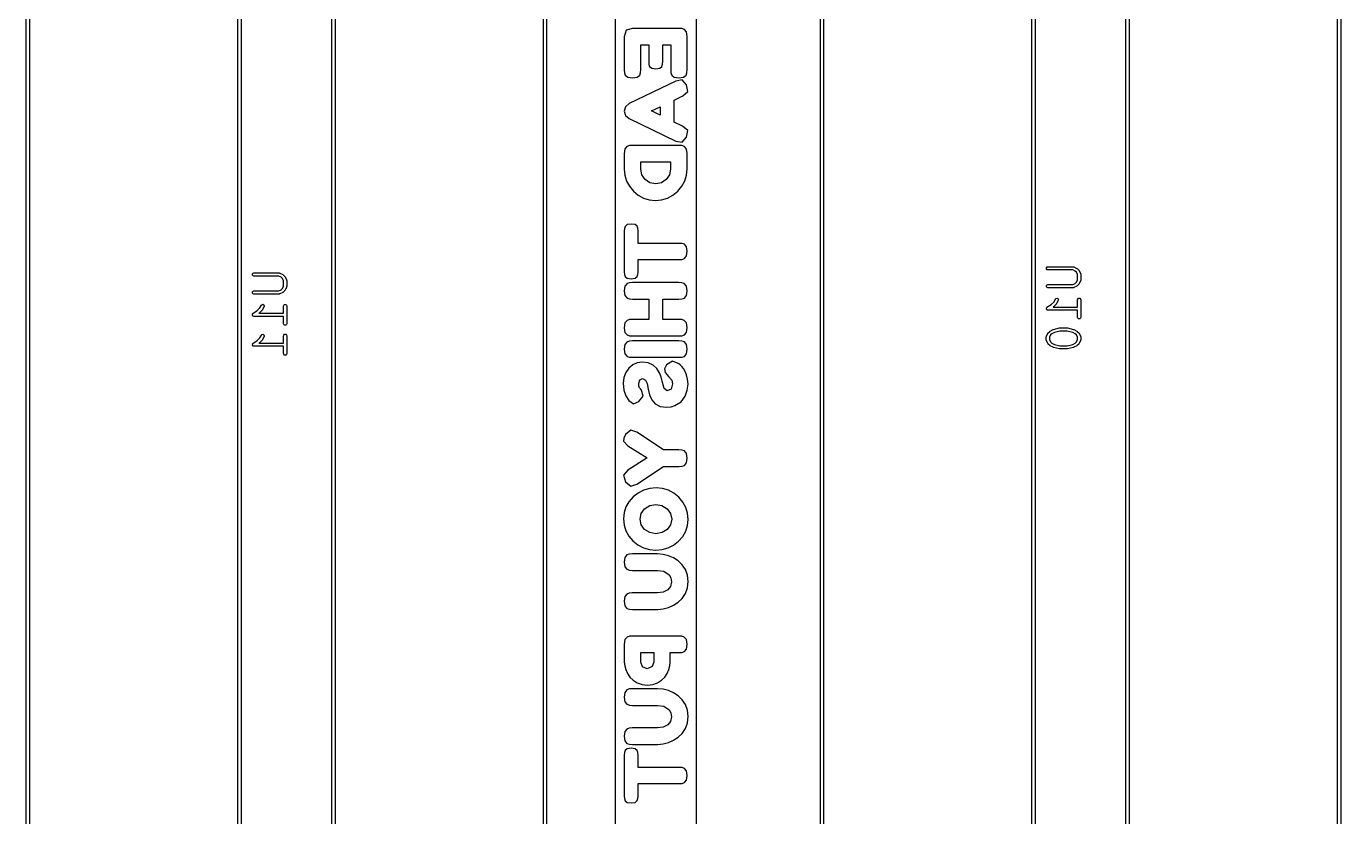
# Model space of a CAD drawing. Extents: x 282 to 374, y -243 to -83.
# Drawn here: x 332.38 to 374.31, y -188.47 to -163.25 of the extents above; entities that cross this region are included whole.
import ezdxf

# ---------------------------------------------------------------- set-up
doc = ezdxf.new("R2010")
doc.units = 0
doc.layers.add('BLACK', color=7, linetype='CONTINUOUS')

msp = doc.modelspace()

# ---------------------------------------------------------------- linework, layer by layer
at = {"layer": 'BLACK', "linetype": 'CONTINUOUS'}
for p, q in [((357.71, -242.56), (357.71, -82.56)), ((374.31, -82.56), (374.31, -242.56)), ((332.38, -220.921421), (332.38, -82.76)), ((332.48, -82.81), (332.48, -220.921421)), ((348.88, -242.71), (348.88, -82.81)), ((348.98, -82.76), (348.98, -242.76)), ((357.81, -82.61), (357.81, -242.51)), ((374.21, -242.51), (374.21, -82.61)), ((364.46, -227.21), (364.46, -117.21)), ((364.56, -117.26), (364.56, -227.16)), ((367.46, -227.16), (367.46, -117.26)), ((367.56, -117.21), (367.56, -227.21)), ((339.13, -220.921421), (339.13, -117.41)), ((339.23, -117.46), (339.23, -220.921421)), ((342.13, -220.921421), (342.13, -117.46)), ((342.23, -117.41), (342.23, -220.921421)), ((351.175784, -218.943215), (351.175784, -137.538351)), ((353.744216, -162.840211), (353.744216, -163.581269)), ((351.512933, -163.379552), (351.457139, -163.589853)), ((351.717511, -163.320897), (351.512933, -163.379552)), ((353.196767, -163.320897), (351.717511, -163.320897)), ((353.295479, -163.325189), (353.196767, -163.320897)), ((353.374163, -163.352371), (353.295479, -163.325189)), ((353.439971, -163.432485), (353.374163, -163.352371)), ((353.46, -163.581269), (353.439971, -163.432485)), ((351.457139, -163.589853), (351.457139, -164.637063)), ((351.980744, -164.634202), (351.980744, -163.844502)), ((351.980744, -163.844502), (352.235393, -163.844502)), ((352.235393, -163.844502), (352.235393, -164.37383)), ((352.681745, -164.368108), (352.681745, -163.844502)), ((352.681745, -163.844502), (352.936395, -163.844502)), ((352.936395, -163.844502), (352.936395, -164.637063)), ((353.46, -164.634202), (353.46, -163.581269)), ((353.744216, -163.581269), (353.744216, -166.579839)), ((351.457139, -164.637063), (351.461431, -164.735776)), ((351.461431, -164.735776), (351.488612, -164.813029)), ((351.94927, -164.811598), (351.976452, -164.732914)), ((351.976452, -164.732914), (351.980744, -164.634202)), ((352.235393, -164.37383), (352.239685, -164.46682)), ((352.239685, -164.46682), (352.262575, -164.535489)), ((352.262575, -164.535489), (352.331245, -164.589853)), ((352.331245, -164.589853), (352.461431, -164.60559)), ((352.461431, -164.60559), (352.588755, -164.589853)), ((352.588755, -164.589853), (352.654564, -164.534059)), ((352.654564, -164.534059), (352.677454, -164.462528)), ((352.677454, -164.462528), (352.681745, -164.368108)), ((352.936395, -164.637063), (352.940687, -164.735776)), ((352.940687, -164.735776), (352.967868, -164.813029)), ((353.428526, -164.811598), (353.455708, -164.732914)), ((353.455708, -164.732914), (353.46, -164.634202)), ((351.488612, -164.813029), (351.568727, -164.877407)), ((351.568727, -164.877407), (351.720372, -164.897435)), ((353.096624, -164.997578), (351.608784, -165.715747)), ((351.720372, -164.897435), (351.869156, -164.877407)), ((351.869156, -164.877407), (351.94927, -164.811598)), ((352.967868, -164.813029), (353.047983, -164.877407)), ((353.047983, -164.877407), (353.199628, -164.897435)), ((353.29834, -164.960382), (353.096624, -164.997578)), ((353.199628, -164.897435), (353.348412, -164.877407)), ((353.43711, -165.120611), (353.29834, -164.960382)), ((353.348412, -164.877407), (353.428526, -164.811598)), ((353.478598, -165.329481), (353.43711, -165.120611)), ((353.045122, -165.604159), (353.3198, -165.472542)), ((353.045122, -166.308022), (353.045122, -165.604159)), ((353.3198, -165.472542), (353.478598, -165.329481)), ((351.498627, -165.81589), (351.457139, -165.95609)), ((351.457139, -165.95609), (351.495765, -166.095575)), ((351.608784, -165.715747), (351.498627, -165.81589)), ((352.32123, -165.953229), (352.59877, -165.818751)), ((352.59877, -166.087707), (352.32123, -165.953229)), ((352.59877, -165.818751), (352.59877, -166.087707)), ((351.495765, -166.095575), (351.611645, -166.193572)), ((351.611645, -166.193572), (353.096624, -166.911741)), ((353.316938, -166.439638), (353.045122, -166.308022)), ((353.481459, -166.579839), (353.316938, -166.439638)), ((353.299771, -166.950368), (353.439971, -166.79157)), ((353.439971, -166.79157), (353.481459, -166.579839)), ((353.744216, -166.579839), (353.744216, -167.312314)), ((351.475737, -167.16353), (351.457139, -167.315175)), ((351.540114, -167.083415), (351.475737, -167.16353)), ((351.618798, -167.056233), (351.540114, -167.083415)), ((351.714649, -167.051942), (351.618798, -167.056233)), ((353.193906, -167.051942), (351.714649, -167.051942)), ((353.096624, -166.911741), (353.299771, -166.950368)), ((353.295479, -167.059095), (353.193906, -167.051942)), ((353.375594, -167.089138), (353.295479, -167.059095)), ((353.43711, -167.167821), (353.375594, -167.089138)), ((353.457139, -167.312314), (353.43711, -167.167821)), ((351.457139, -167.315175), (351.457139, -167.807306)), ((351.980744, -167.804445), (351.980744, -167.575547)), ((351.980744, -167.575547), (352.933534, -167.575547)), ((352.933534, -167.575547), (352.933534, -167.807306)), ((353.457139, -167.798723), (353.457139, -167.312314)), ((353.744216, -167.312314), (353.744216, -170.431055)), ((351.457139, -167.807306), (351.475379, -168.004731)), ((351.475379, -168.004731), (351.5301, -168.18785)), ((352.015794, -167.987564), (351.980744, -167.804445)), ((352.120944, -168.14207), (352.015794, -167.987564)), ((352.898841, -167.988279), (352.794764, -168.14207)), ((352.933534, -167.807306), (352.898841, -167.988279)), ((353.383104, -168.185704), (353.43863, -167.999903)), ((353.43863, -167.999903), (353.457139, -167.798723)), ((351.5301, -168.18785), (351.621302, -168.356663)), ((351.621302, -168.356663), (351.748984, -168.511169)), ((351.748984, -168.511169), (351.90206, -168.640103)), ((352.275451, -168.247221), (352.120944, -168.14207)), ((352.458569, -168.282271), (352.275451, -168.247221)), ((352.64133, -168.247221), (352.458569, -168.282271)), ((352.794764, -168.14207), (352.64133, -168.247221)), ((353.005333, -168.640103), (353.161001, -168.511169)), ((353.161001, -168.511169), (353.290562, -168.356126)), ((353.290562, -168.356126), (353.383104, -168.185704)), ((351.90206, -168.640103), (352.069442, -168.732199)), ((352.069442, -168.732199), (352.25113, -168.787457)), ((352.25113, -168.787457), (352.447124, -168.805876)), ((352.447124, -168.805876), (352.648394, -168.787457)), ((352.648394, -168.787457), (352.834464, -168.732199)), ((352.834464, -168.732199), (353.005333, -168.640103)), ((351.458569, -169.70001), (351.454278, -169.781555)), ((351.454278, -169.781555), (351.454278, -171.089138)), ((351.481459, -169.634202), (351.458569, -169.70001)), ((351.547268, -169.578408), (351.481459, -169.634202)), ((351.671731, -169.561241), (351.547268, -169.578408)), ((351.800486, -169.578408), (351.671731, -169.561241)), ((351.867725, -169.632771), (351.800486, -169.578408)), ((351.890615, -169.697149), (351.867725, -169.632771)), ((351.894907, -169.778694), (351.890615, -169.697149)), ((351.894907, -170.176405), (351.894907, -169.778694)), ((353.202489, -170.176405), (351.894907, -170.176405)), ((353.29834, -170.180697), (353.202489, -170.176405)), ((353.375594, -170.206448), (353.29834, -170.180697)), ((353.439971, -170.283701), (353.375594, -170.206448)), ((353.377024, -170.659953), (353.439971, -170.579839)), ((353.46, -170.431055), (353.439971, -170.283701)), ((353.439971, -170.579839), (353.46, -170.431055)), ((353.744216, -170.431055), (353.744216, -171.689996)), ((351.894907, -171.086276), (351.894907, -170.691427)), ((351.894907, -170.691427), (353.205351, -170.691427)), ((353.205351, -170.691427), (353.301202, -170.687135)), ((353.301202, -170.687135), (353.377024, -170.659953)), ((364.921225, -170.952771), (364.948285, -170.925711)), ((364.921225, -170.991039), (364.921225, -170.952771)), ((364.948285, -171.018099), (364.921225, -170.991039)), ((364.948285, -170.925711), (364.967419, -170.921905)), ((364.967419, -171.021905), (364.948285, -171.018099)), ((364.967419, -170.921905), (365.776942, -170.921905)), ((365.765139, -171.021905), (364.967419, -171.021905)), ((365.842561, -171.060616), (365.765139, -171.021905)), ((365.776942, -170.921905), (365.779398, -170.922393)), ((365.779398, -170.922393), (365.780487, -170.922031)), ((365.780487, -170.922031), (365.788214, -170.924147)), ((365.788214, -170.924147), (365.796076, -170.925711)), ((365.796076, -170.925711), (365.796887, -170.926522)), ((365.796887, -170.926522), (365.799303, -170.927184)), ((365.799303, -170.927184), (365.89454, -170.974802)), ((365.878708, -171.096762), (365.842561, -171.060616)), ((365.89454, -170.974802), (365.900868, -170.979713)), ((365.900868, -170.979713), (365.907535, -170.984168)), ((365.907535, -170.984168), (365.955155, -171.031787)), ((365.955155, -171.031787), (365.959609, -171.038453)), ((365.959609, -171.038453), (365.964521, -171.044782)), ((365.964521, -171.044782), (366.01214, -171.14002)), ((339.591225, -171.152771), (339.618285, -171.125711)), ((339.591225, -171.191039), (339.591225, -171.152771)), ((339.618285, -171.218099), (339.591225, -171.191039)), ((339.618285, -171.125711), (339.637419, -171.121905)), ((339.637419, -171.221905), (339.618285, -171.218099)), ((339.637419, -171.121905), (340.446942, -171.121905)), ((340.435139, -171.221905), (339.637419, -171.221905)), ((340.512561, -171.260616), (340.435139, -171.221905)), ((340.446942, -171.121905), (340.449398, -171.122393)), ((340.449398, -171.122393), (340.450487, -171.122031)), ((340.450487, -171.122031), (340.458214, -171.124147)), ((340.458214, -171.124147), (340.466076, -171.125711)), ((340.466076, -171.125711), (340.466887, -171.126522)), ((340.466887, -171.126522), (340.469303, -171.127184)), ((340.469303, -171.127184), (340.56454, -171.174802)), ((340.548708, -171.296762), (340.512561, -171.260616)), ((340.587419, -171.374184), (340.548708, -171.296762)), ((340.56454, -171.174802), (340.570868, -171.179713)), ((340.570868, -171.179713), (340.577535, -171.184168)), ((340.577535, -171.184168), (340.625155, -171.231787)), ((340.587419, -171.541053), (340.587419, -171.374184)), ((340.625155, -171.231787), (340.629609, -171.238453)), ((340.629609, -171.238453), (340.634521, -171.244782)), ((340.634521, -171.244782), (340.68214, -171.34002)), ((340.68214, -171.34002), (340.682801, -171.342435)), ((340.682801, -171.342435), (340.683613, -171.343247)), ((340.683613, -171.343247), (340.685176, -171.351108)), ((340.685176, -171.351108), (340.687293, -171.358836)), ((340.687293, -171.358836), (340.68693, -171.359924)), ((340.68693, -171.359924), (340.687419, -171.362381)), ((340.687419, -171.362381), (340.687419, -171.552857)), ((351.454278, -171.089138), (351.458569, -171.170683)), ((351.458569, -171.170683), (351.481459, -171.23506)), ((351.542976, -171.461098), (351.477167, -171.541212)), ((351.481459, -171.23506), (351.548698, -171.289424)), ((351.62166, -171.433916), (351.542976, -171.461098)), ((351.548698, -171.289424), (351.674592, -171.306591)), ((351.717511, -171.429624), (351.62166, -171.433916)), ((351.674592, -171.306591), (351.800486, -171.289424)), ((353.193906, -171.429624), (351.717511, -171.429624)), ((351.800486, -171.289424), (351.867725, -171.23363)), ((351.867725, -171.23363), (351.890615, -171.167821)), ((351.890615, -171.167821), (351.894907, -171.086276)), ((353.292618, -171.433916), (353.193906, -171.429624)), ((353.371302, -171.461098), (353.292618, -171.433916)), ((353.43711, -171.541212), (353.371302, -171.461098)), ((364.948285, -171.497139), (364.967419, -171.493333)), ((364.967419, -171.493333), (365.765139, -171.493333)), ((365.765139, -171.493333), (365.842561, -171.454621)), ((365.842561, -171.454621), (365.878708, -171.418475)), ((365.917419, -171.174184), (365.878708, -171.096762)), ((365.878708, -171.418475), (365.917419, -171.341053)), ((365.955155, -171.483451), (365.907535, -171.53107)), ((365.917419, -171.341053), (365.917419, -171.174184)), ((365.959609, -171.476784), (365.955155, -171.483451)), ((365.964521, -171.470456), (365.959609, -171.476784)), ((366.01214, -171.375218), (365.964521, -171.470456)), ((366.01214, -171.14002), (366.012801, -171.142435)), ((366.012801, -171.372802), (366.01214, -171.375218)), ((366.012801, -171.142435), (366.013613, -171.143247)), ((366.013613, -171.371991), (366.012801, -171.372802)), ((366.013613, -171.143247), (366.015176, -171.151108)), ((366.015176, -171.364129), (366.013613, -171.371991)), ((366.015176, -171.151108), (366.017293, -171.158836)), ((366.017293, -171.356402), (366.015176, -171.364129)), ((366.017293, -171.158836), (366.01693, -171.159924)), ((366.01693, -171.159924), (366.017419, -171.162381)), ((366.017419, -171.352857), (366.01693, -171.355313)), ((366.01693, -171.355313), (366.017293, -171.356402)), ((366.017419, -171.162381), (366.017419, -171.352857)), ((339.591225, -171.724199), (339.618285, -171.697139)), ((339.591225, -171.762467), (339.591225, -171.724199)), ((339.618285, -171.789527), (339.591225, -171.762467)), ((339.618285, -171.697139), (339.637419, -171.693333)), ((339.637419, -171.793333), (339.618285, -171.789527)), ((339.637419, -171.693333), (340.435139, -171.693333)), ((340.446942, -171.793333), (339.637419, -171.793333)), ((340.435139, -171.693333), (340.512561, -171.654621)), ((340.449398, -171.792844), (340.446942, -171.793333)), ((340.450487, -171.793207), (340.449398, -171.792844)), ((340.458214, -171.79109), (340.450487, -171.793207)), ((340.466076, -171.789527), (340.458214, -171.79109)), ((340.466887, -171.788715), (340.466076, -171.789527)), ((340.469303, -171.788054), (340.466887, -171.788715)), ((340.56454, -171.740436), (340.469303, -171.788054)), ((340.512561, -171.654621), (340.548708, -171.618475)), ((340.548708, -171.618475), (340.587419, -171.541053)), ((340.570868, -171.735524), (340.56454, -171.740436)), ((340.577535, -171.73107), (340.570868, -171.735524)), ((340.625155, -171.683451), (340.577535, -171.73107)), ((340.629609, -171.676784), (340.625155, -171.683451)), ((340.634521, -171.670456), (340.629609, -171.676784)), ((340.68214, -171.575218), (340.634521, -171.670456)), ((340.682801, -171.572802), (340.68214, -171.575218)), ((340.683613, -171.571991), (340.682801, -171.572802)), ((340.685176, -171.564129), (340.683613, -171.571991)), ((340.687293, -171.556402), (340.685176, -171.564129)), ((340.687419, -171.552857), (340.68693, -171.555313)), ((340.68693, -171.555313), (340.687293, -171.556402)), ((351.477167, -171.541212), (351.457139, -171.692857)), ((351.457139, -171.692857), (351.477167, -171.841641)), ((351.477167, -171.841641), (351.542976, -171.921756)), ((353.372732, -171.921756), (353.43711, -171.841641)), ((353.457139, -171.689996), (353.43711, -171.541212)), ((353.43711, -171.841641), (353.457139, -171.689996)), ((353.744216, -171.689996), (353.744216, -173.549796)), ((364.921225, -171.524199), (364.948285, -171.497139)), ((364.921225, -171.562467), (364.921225, -171.524199)), ((364.948285, -171.589527), (364.921225, -171.562467)), ((364.967419, -171.593333), (364.948285, -171.589527)), ((365.776942, -171.593333), (364.967419, -171.593333)), ((365.779398, -171.592844), (365.776942, -171.593333)), ((365.780487, -171.593207), (365.779398, -171.592844)), ((365.788214, -171.59109), (365.780487, -171.593207)), ((365.796076, -171.589527), (365.788214, -171.59109)), ((365.796887, -171.588715), (365.796076, -171.589527)), ((365.799303, -171.588054), (365.796887, -171.588715)), ((365.89454, -171.540436), (365.799303, -171.588054)), ((365.900868, -171.535524), (365.89454, -171.540436)), ((365.907535, -171.53107), (365.900868, -171.535524)), ((339.609684, -172.416016), (339.748425, -172.323522)), ((339.748425, -172.323522), (339.83442, -172.237526)), ((339.910869, -172.302498), (339.815631, -172.397736)), ((339.83442, -172.237526), (339.878411, -172.149545)), ((339.878411, -172.149545), (339.890373, -172.134133)), ((339.890373, -172.134133), (339.926677, -172.122031)), ((339.915319, -172.295838), (339.910869, -172.302498)), ((339.920235, -172.289504), (339.915319, -172.295838)), ((339.967854, -172.194266), (339.920235, -172.289504)), ((339.926677, -172.122031), (339.960905, -172.139145)), ((339.960905, -172.139145), (339.973007, -172.17545)), ((339.973007, -172.17545), (339.967854, -172.194266)), ((340.587419, -172.171905), (340.591225, -172.152771)), ((340.587419, -172.407619), (340.587419, -172.171905)), ((340.591225, -172.152771), (340.618285, -172.125711)), ((340.618285, -172.125711), (340.656553, -172.125711)), ((340.656553, -172.125711), (340.683613, -172.152771)), ((340.683613, -172.152771), (340.687419, -172.171905)), ((340.687419, -172.171905), (340.687419, -172.743333)), ((351.542976, -171.921756), (351.62166, -171.948937)), ((351.62166, -171.948937), (351.720372, -171.953229)), ((351.720372, -171.953229), (352.235393, -171.953229)), ((352.235393, -171.953229), (352.235393, -172.60559)), ((352.681745, -172.60559), (352.681745, -171.953229)), ((352.681745, -171.953229), (353.196767, -171.953229)), ((353.196767, -171.953229), (353.295479, -171.948937)), ((353.295479, -171.948937), (353.372732, -171.921756)), ((364.91837, -172.267322), (364.921225, -172.253047)), ((364.921225, -172.271604), (364.91837, -172.267322)), ((364.921225, -172.238485), (364.924865, -172.234844)), ((364.921225, -172.253047), (364.921225, -172.238485)), ((364.921225, -172.276753), (364.921225, -172.271604)), ((364.931521, -172.287049), (364.921225, -172.276753)), ((364.924865, -172.234844), (364.925875, -172.229797)), ((364.925875, -172.229797), (364.939684, -172.216016)), ((364.939597, -172.299163), (364.931521, -172.287049)), ((364.944644, -172.300172), (364.939597, -172.299163)), ((364.939684, -172.216016), (365.078425, -172.123522)), ((364.948285, -172.303813), (364.944644, -172.300172)), ((364.967419, -172.307619), (364.948285, -172.303813)), ((365.917419, -172.307619), (364.967419, -172.307619)), ((365.078425, -172.123522), (365.16442, -172.037526)), ((365.138011, -172.203983), (365.132557, -172.207619)), ((365.132557, -172.207619), (365.917419, -172.207619)), ((365.141515, -172.200486), (365.138011, -172.203983)), ((365.145631, -172.197736), (365.141515, -172.200486)), ((365.240869, -172.102498), (365.145631, -172.197736)), ((365.16442, -172.037526), (365.208411, -171.949545)), ((365.208411, -171.949545), (365.220373, -171.934133)), ((365.220373, -171.934133), (365.256677, -171.922031)), ((365.245319, -172.095838), (365.240869, -172.102498)), ((365.250235, -172.089504), (365.245319, -172.095838)), ((365.297854, -171.994266), (365.250235, -172.089504)), ((365.256677, -171.922031), (365.290905, -171.939145)), ((365.290905, -171.939145), (365.303007, -171.97545)), ((365.303007, -171.97545), (365.297854, -171.994266)), ((365.917419, -171.971905), (365.921225, -171.952771)), ((365.917419, -172.207619), (365.917419, -171.971905)), ((365.917419, -172.543333), (365.917419, -172.307619)), ((365.921225, -171.952771), (365.948285, -171.925711)), ((365.948285, -171.925711), (365.986553, -171.925711)), ((365.986553, -171.925711), (366.013613, -171.952771)), ((366.013613, -171.952771), (366.017419, -171.971905)), ((366.017419, -171.971905), (366.017419, -172.543333)), ((339.58837, -172.467322), (339.591225, -172.453047)), ((339.591225, -172.471604), (339.58837, -172.467322)), ((339.591225, -172.438485), (339.594865, -172.434844)), ((339.591225, -172.453047), (339.591225, -172.438485)), ((339.591225, -172.476753), (339.591225, -172.471604)), ((339.601521, -172.487049), (339.591225, -172.476753)), ((339.594865, -172.434844), (339.595875, -172.429797)), ((339.595875, -172.429797), (339.609684, -172.416016)), ((339.609597, -172.499163), (339.601521, -172.487049)), ((339.614644, -172.500172), (339.609597, -172.499163)), ((339.618285, -172.503813), (339.614644, -172.500172)), ((339.637419, -172.507619), (339.618285, -172.503813)), ((340.587419, -172.507619), (339.637419, -172.507619)), ((339.808011, -172.403983), (339.802557, -172.407619)), ((339.802557, -172.407619), (340.587419, -172.407619)), ((339.811515, -172.400486), (339.808011, -172.403983)), ((339.815631, -172.397736), (339.811515, -172.400486)), ((340.587419, -172.743333), (340.587419, -172.507619)), ((340.591225, -172.762467), (340.587419, -172.743333)), ((340.687419, -172.743333), (340.683613, -172.762467)), ((351.477167, -172.717178), (351.457139, -172.868823)), ((351.542976, -172.637063), (351.477167, -172.717178)), ((351.62166, -172.609881), (351.542976, -172.637063)), ((351.717511, -172.60559), (351.62166, -172.609881)), ((352.235393, -172.60559), (351.717511, -172.60559)), ((353.193906, -172.60559), (352.681745, -172.60559)), ((353.292618, -172.609881), (353.193906, -172.60559)), ((353.371302, -172.637063), (353.292618, -172.609881)), ((353.43711, -172.717178), (353.371302, -172.637063)), ((353.457139, -172.865962), (353.43711, -172.717178)), ((365.921225, -172.562467), (365.917419, -172.543333)), ((365.948285, -172.589527), (365.921225, -172.562467)), ((365.986553, -172.589527), (365.948285, -172.589527)), ((366.013613, -172.562467), (365.986553, -172.589527)), ((366.017419, -172.543333), (366.013613, -172.562467)), ((339.83442, -173.189907), (339.878411, -173.101926)), ((339.878411, -173.101926), (339.890373, -173.086514)), ((339.890373, -173.086514), (339.926677, -173.074412)), ((339.967854, -173.146647), (339.920235, -173.241885)), ((339.926677, -173.074412), (339.960905, -173.091526)), ((339.960905, -173.091526), (339.973007, -173.127831)), ((339.973007, -173.127831), (339.967854, -173.146647)), ((340.587419, -173.124286), (340.591225, -173.105152)), ((340.587419, -173.36), (340.587419, -173.124286)), ((340.618285, -172.789527), (340.591225, -172.762467)), ((340.591225, -173.105152), (340.618285, -173.078092)), ((340.656553, -172.789527), (340.618285, -172.789527)), ((340.618285, -173.078092), (340.656553, -173.078092)), ((340.683613, -172.762467), (340.656553, -172.789527)), ((340.656553, -173.078092), (340.683613, -173.105152)), ((340.683613, -173.105152), (340.687419, -173.124286)), ((340.687419, -173.124286), (340.687419, -173.695714)), ((351.457139, -172.868823), (351.477167, -173.017607)), ((351.477167, -173.017607), (351.542976, -173.097721)), ((351.542976, -173.097721), (351.62166, -173.124903)), ((351.62166, -173.124903), (351.720372, -173.129195)), ((351.720372, -173.129195), (353.196767, -173.129195)), ((353.196767, -173.129195), (353.295479, -173.124903)), ((353.295479, -173.124903), (353.372732, -173.097721)), ((353.372732, -173.097721), (353.43711, -173.017607)), ((353.43711, -173.017607), (353.457139, -172.865962)), ((364.917419, -173.162381), (364.917907, -173.159924)), ((364.917419, -173.257619), (364.917419, -173.162381)), ((364.917545, -173.158836), (364.919661, -173.151108)), ((364.917907, -173.159924), (364.917545, -173.158836)), ((364.919661, -173.151108), (364.921225, -173.143247)), ((364.921225, -173.143247), (364.922036, -173.142435)), ((364.922036, -173.142435), (364.922698, -173.14002)), ((364.922698, -173.14002), (364.970316, -173.044783)), ((364.970316, -173.044783), (364.975231, -173.038449)), ((364.975231, -173.038449), (364.979683, -173.031788)), ((364.979683, -173.031788), (365.027301, -172.984169)), ((365.05613, -173.09676), (365.017419, -173.174184)), ((365.027301, -172.984169), (365.033967, -172.979714)), ((365.033967, -172.979714), (365.040296, -172.974803)), ((365.040296, -172.974803), (365.135534, -172.927184)), ((365.092275, -173.060616), (365.05613, -173.09676)), ((365.175347, -173.01908), (365.092275, -173.060616)), ((365.135534, -172.927184), (365.140815, -172.925737)), ((365.140815, -172.925737), (365.145768, -172.923398)), ((365.145768, -172.923398), (365.336244, -172.875779)), ((365.354526, -172.974286), (365.175347, -173.01908)), ((365.336244, -172.875779), (365.342361, -172.875481)), ((365.342361, -172.875481), (365.348371, -172.874286)), ((365.348371, -172.874286), (365.586466, -172.874286)), ((365.580311, -172.974286), (365.354526, -172.974286)), ((365.759491, -173.019081), (365.580311, -172.974286)), ((365.586466, -172.874286), (365.592475, -172.875481)), ((365.592475, -172.875481), (365.598593, -172.875779)), ((365.598593, -172.875779), (365.789069, -172.923398)), ((365.842561, -173.060616), (365.759491, -173.019081)), ((365.789069, -172.923398), (365.794021, -172.925737)), ((365.794021, -172.925737), (365.799303, -172.927184)), ((365.799303, -172.927184), (365.89454, -172.974802)), ((365.878708, -173.096762), (365.842561, -173.060616)), ((365.917419, -173.174184), (365.878708, -173.096762)), ((365.89454, -172.974802), (365.900868, -172.979713)), ((365.900868, -172.979713), (365.907535, -172.984168)), ((365.907535, -172.984168), (365.955155, -173.031787)), ((365.955155, -173.031787), (365.959609, -173.038453)), ((365.959609, -173.038453), (365.964521, -173.044782)), ((365.964521, -173.044782), (366.01214, -173.14002)), ((366.01214, -173.14002), (366.012801, -173.142435)), ((366.012801, -173.142435), (366.013613, -173.143247)), ((366.013613, -173.143247), (366.015176, -173.151108)), ((366.015176, -173.151108), (366.017293, -173.158836)), ((366.017293, -173.158836), (366.01693, -173.159924)), ((366.01693, -173.159924), (366.017419, -173.162381)), ((366.017419, -173.162381), (366.017419, -173.257619)), ((339.58837, -173.419703), (339.591225, -173.405428)), ((339.591225, -173.423985), (339.58837, -173.419703)), ((339.591225, -173.390866), (339.594865, -173.387225)), ((339.591225, -173.405428), (339.591225, -173.390866)), ((339.591225, -173.429134), (339.591225, -173.423985)), ((339.601521, -173.43943), (339.591225, -173.429134)), ((339.594865, -173.387225), (339.595875, -173.382178)), ((339.595875, -173.382178), (339.609684, -173.368397)), ((339.609597, -173.451544), (339.601521, -173.43943)), ((339.614644, -173.452553), (339.609597, -173.451544)), ((339.609684, -173.368397), (339.748425, -173.275903)), ((339.618285, -173.456194), (339.614644, -173.452553)), ((339.637419, -173.46), (339.618285, -173.456194)), ((340.587419, -173.46), (339.637419, -173.46)), ((339.748425, -173.275903), (339.83442, -173.189907)), ((339.808011, -173.356364), (339.802557, -173.36)), ((339.802557, -173.36), (340.587419, -173.36)), ((339.811515, -173.352867), (339.808011, -173.356364)), ((339.815631, -173.350117), (339.811515, -173.352867)), ((339.910869, -173.254879), (339.815631, -173.350117)), ((339.915319, -173.248219), (339.910869, -173.254879)), ((339.920235, -173.241885), (339.915319, -173.248219)), ((340.587419, -173.695714), (340.587419, -173.46)), ((351.477167, -173.401012), (351.457139, -173.552657)), ((351.457139, -173.552657), (351.477167, -173.701441)), ((351.542976, -173.320897), (351.477167, -173.401012)), ((351.62166, -173.293716), (351.542976, -173.320897)), ((351.717511, -173.289424), (351.62166, -173.293716)), ((353.196767, -173.289424), (351.717511, -173.289424)), ((353.295479, -173.293716), (353.196767, -173.289424)), ((353.374163, -173.320897), (353.295479, -173.293716)), ((353.439971, -173.401012), (353.374163, -173.320897)), ((353.46, -173.549796), (353.439971, -173.401012)), ((353.439971, -173.701441), (353.46, -173.549796)), ((353.744216, -173.549796), (353.744216, -174.668537)), ((364.917907, -173.260075), (364.917419, -173.257619)), ((364.917545, -173.261164), (364.917907, -173.260075)), ((364.919661, -173.268891), (364.917545, -173.261164)), ((364.921225, -173.276753), (364.919661, -173.268891)), ((364.922036, -173.277564), (364.921225, -173.276753)), ((364.922698, -173.27998), (364.922036, -173.277564)), ((364.970316, -173.375217), (364.922698, -173.27998)), ((364.975231, -173.38155), (364.970316, -173.375217)), ((364.979683, -173.388212), (364.975231, -173.38155)), ((365.027301, -173.435831), (364.979683, -173.388212)), ((365.017419, -173.174184), (365.017419, -173.245816)), ((365.017419, -173.245816), (365.05613, -173.323239)), ((365.033967, -173.440285), (365.027301, -173.435831)), ((365.040296, -173.445197), (365.033967, -173.440285)), ((365.135534, -173.492816), (365.040296, -173.445197)), ((365.05613, -173.323239), (365.092275, -173.359383)), ((365.092275, -173.359383), (365.175347, -173.400919)), ((365.140815, -173.494262), (365.135534, -173.492816)), ((365.145768, -173.496602), (365.140815, -173.494262)), ((365.336244, -173.544221), (365.145768, -173.496602)), ((365.175347, -173.400919), (365.354526, -173.445714)), ((365.342361, -173.544518), (365.336244, -173.544221)), ((365.348371, -173.545714), (365.342361, -173.544518)), ((365.586466, -173.545714), (365.348371, -173.545714)), ((365.354526, -173.445714), (365.580311, -173.445714)), ((365.580311, -173.445714), (365.759491, -173.400919)), ((365.592475, -173.544518), (365.586466, -173.545714)), ((365.598593, -173.544221), (365.592475, -173.544518)), ((365.789069, -173.496602), (365.598593, -173.544221)), ((365.759491, -173.400919), (365.842561, -173.359383)), ((365.794021, -173.494262), (365.789069, -173.496602)), ((365.799303, -173.492816), (365.794021, -173.494262)), ((365.89454, -173.445198), (365.799303, -173.492816)), ((365.842561, -173.359383), (365.878708, -173.323237)), ((365.878708, -173.323237), (365.917419, -173.245815)), ((365.900868, -173.440286), (365.89454, -173.445198)), ((365.907535, -173.435832), (365.900868, -173.440286)), ((365.955155, -173.388213), (365.907535, -173.435832)), ((365.917419, -173.245815), (365.917419, -173.174184)), ((365.959609, -173.381546), (365.955155, -173.388213)), ((365.964521, -173.375218), (365.959609, -173.381546)), ((366.01214, -173.27998), (365.964521, -173.375218)), ((366.012801, -173.277564), (366.01214, -173.27998)), ((366.013613, -173.276753), (366.012801, -173.277564)), ((366.015176, -173.268891), (366.013613, -173.276753)), ((366.017293, -173.261164), (366.015176, -173.268891)), ((366.017419, -173.257619), (366.01693, -173.260075)), ((366.01693, -173.260075), (366.017293, -173.261164)), ((340.591225, -173.714848), (340.587419, -173.695714)), ((340.618285, -173.741908), (340.591225, -173.714848)), ((340.656553, -173.741908), (340.618285, -173.741908)), ((340.683613, -173.714848), (340.656553, -173.741908)), ((340.687419, -173.695714), (340.683613, -173.714848)), ((351.477167, -173.701441), (351.542976, -173.781555)), ((351.542976, -173.781555), (351.62166, -173.808737)), ((351.62166, -173.808737), (351.720372, -173.813029)), ((351.720372, -173.813029), (353.199628, -173.813029)), ((351.869633, -173.988836), (351.724187, -174.052736)), ((352.035107, -173.967535), (351.869633, -173.988836)), ((352.221087, -173.990425), (352.035107, -173.967535)), ((352.375594, -174.059095), (352.221087, -173.990425)), ((352.990758, -173.936062), (352.807639, -174.056233)), ((353.176738, -174.007593), (352.990758, -173.936062)), ((353.196767, -174.02476), (353.176738, -174.007593)), ((353.199628, -173.813029), (353.29834, -173.808737)), ((353.29834, -173.808737), (353.375594, -173.781555)), ((353.375594, -173.781555), (353.439971, -173.701441)), ((351.502601, -174.298166), (351.444899, -174.459349)), ((351.59877, -174.159238), (351.502601, -174.298166)), ((351.724187, -174.052736), (351.59877, -174.159238)), ((352.498627, -174.173544), (352.375594, -174.059095)), ((352.590186, -174.333773), (352.498627, -174.173544)), ((352.62917, -174.442142), (352.590186, -174.333773)), ((352.807639, -174.056233), (352.741513, -174.175133)), ((352.741513, -174.175133), (352.760588, -174.29912)), ((352.760588, -174.29912), (352.864864, -174.428193)), ((352.864864, -174.428193), (352.969299, -174.544073)), ((353.236824, -174.056233), (353.196767, -174.02476)), ((353.286896, -174.106305), (353.236824, -174.056233)), ((353.34269, -174.174974), (353.286896, -174.106305)), ((353.397053, -174.263673), (353.34269, -174.174974)), ((353.444263, -174.37383), (353.397053, -174.263673)), ((353.475737, -174.508308), (353.444263, -174.37383)), ((351.444899, -174.459349), (351.425665, -174.642786)), ((351.425665, -174.642786), (351.44474, -174.85865)), ((351.914936, -174.639924), (351.950701, -174.534059)), ((351.92495, -174.734345), (351.914936, -174.639924)), ((351.946409, -174.790139), (351.92495, -174.734345)), ((351.979313, -174.830196), (351.946409, -174.790139)), ((351.950701, -174.534059), (352.037969, -174.488279)), ((352.006495, -174.8631), (351.979313, -174.830196)), ((352.037969, -174.488279), (352.130959, -174.538351)), ((352.130959, -174.538351), (352.18103, -174.651369)), ((352.18103, -174.651369), (352.216795, -174.825904)), ((352.216795, -174.825904), (352.261144, -175.009023)), ((352.666009, -174.578408), (352.62917, -174.442142)), ((352.733247, -174.803015), (352.666009, -174.578408)), ((352.821946, -174.877407), (352.733247, -174.803015)), ((352.954993, -174.825904), (352.821946, -174.877407)), ((352.996481, -174.657092), (352.954993, -174.825904)), ((352.969299, -174.544073), (352.996481, -174.657092)), ((353.467153, -174.858809), (353.488612, -174.668537)), ((353.488612, -174.668537), (353.475737, -174.508308)), ((353.744216, -174.668537), (353.744216, -177.029052)), ((351.44474, -174.85865), (351.501965, -175.040815)), ((351.501965, -175.040815), (351.597339, -175.189281)), ((351.597339, -175.189281), (351.744692, -175.292285)), ((351.744692, -175.292285), (351.920658, -175.223615)), ((351.920658, -175.223615), (352.059428, -175.054803)), ((352.059428, -175.054803), (352.006495, -174.8631)), ((352.261144, -175.009023), (352.335536, -175.17104)), ((352.335536, -175.17104), (352.444263, -175.296577)), ((353.073734, -175.355232), (353.266867, -175.230768)), ((353.266867, -175.230768), (353.394192, -175.054803)), ((353.394192, -175.054803), (353.467153, -174.858809)), ((352.444263, -175.296577), (352.599485, -175.377049)), ((352.599485, -175.377049), (352.813362, -175.403873)), ((352.813362, -175.403873), (352.949986, -175.391713)), ((352.949986, -175.391713), (353.073734, -175.355232)), ((351.439971, -176.393859), (351.431388, -176.485418)), ((351.431388, -176.485418), (351.571588, -176.639924)), ((351.500057, -176.273687), (351.439971, -176.393859)), ((351.660286, -176.133487), (351.500057, -176.273687)), ((351.851989, -176.196434), (351.660286, -176.133487)), ((352.704635, -176.765819), (351.851989, -176.196434)), ((351.571588, -176.639924), (352.183891, -177.020468)), ((353.199628, -176.765819), (352.704635, -176.765819)), ((353.299771, -176.77011), (353.199628, -176.765819)), ((353.379886, -176.797292), (353.299771, -176.77011)), ((353.445694, -176.877407), (353.379886, -176.797292)), ((353.465722, -177.029052), (353.445694, -176.877407)), ((352.183891, -177.020468), (351.571588, -177.418179)), ((351.851989, -177.86167), (352.704635, -177.292285)), ((352.704635, -177.292285), (353.205351, -177.292285)), ((353.205351, -177.292285), (353.304063, -177.287993)), ((353.304063, -177.287993), (353.381316, -177.260811)), ((353.381316, -177.260811), (353.445694, -177.180697)), ((353.445694, -177.180697), (353.465722, -177.029052)), ((353.744216, -177.029052), (353.744216, -178.986133)), ((351.571588, -177.418179), (351.431388, -177.576977)), ((351.431388, -177.576977), (351.500057, -177.787278)), ((351.500057, -177.787278), (351.664578, -177.924617)), ((351.664578, -177.924617), (351.851989, -177.86167)), ((351.897411, -178.142786), (351.737539, -178.267964)), ((352.073734, -178.053372), (351.897411, -178.142786)), ((352.266509, -177.999724), (352.073734, -178.053372)), ((352.475737, -177.981841), (352.266509, -177.999724)), ((352.678348, -178.000261), (352.475737, -177.981841)), ((352.865579, -178.055518), (352.678348, -178.000261)), ((353.037432, -178.147614), (352.865579, -178.055518)), ((353.193906, -178.276548), (353.037432, -178.147614)), ((351.510072, -178.584846), (351.453205, -178.766355)), ((351.60485, -178.418716), (351.510072, -178.584846)), ((351.737539, -178.267964), (351.60485, -178.418716)), ((352.105207, -178.642786), (352.268655, -178.539781)), ((352.268655, -178.539781), (352.464292, -178.505447)), ((352.464292, -178.505447), (352.655994, -178.540139)), ((352.655994, -178.540139), (352.819084, -178.644216)), ((353.324092, -178.431412), (353.193906, -178.276548)), ((353.417082, -178.601298), (353.324092, -178.431412)), ((353.472876, -178.786205), (353.417082, -178.601298)), ((351.453205, -178.766355), (351.434249, -178.963243)), ((351.434249, -178.963243), (351.452936, -179.164245)), ((351.957854, -178.974688), (351.994692, -178.794431)), ((351.994692, -179.1528), (351.957854, -178.974688)), ((351.994692, -178.794431), (352.105207, -178.642786)), ((352.819084, -178.644216), (352.930672, -178.795504)), ((352.930672, -178.795504), (352.967868, -178.971827)), ((352.967868, -178.971827), (352.931745, -179.153873)), ((353.472607, -179.180608), (353.491474, -178.986133)), ((353.491474, -178.986133), (353.472876, -178.786205)), ((353.744216, -178.986133), (353.744216, -180.966105)), ((351.452936, -179.164245), (351.508999, -179.34951)), ((351.508999, -179.34951), (351.602436, -179.519037)), ((352.105207, -179.30373), (351.994692, -179.1528)), ((352.268655, -179.406734), (352.105207, -179.30373)), ((352.464292, -179.441069), (352.268655, -179.406734)), ((352.661359, -179.407092), (352.464292, -179.441069)), ((352.823376, -179.30516), (352.661359, -179.407092)), ((352.931745, -179.153873), (352.823376, -179.30516)), ((353.321677, -179.526101), (353.416009, -179.360597)), ((353.416009, -179.360597), (353.472607, -179.180608)), ((351.602436, -179.519037), (351.733247, -179.672829)), ((351.733247, -179.672829), (351.891062, -179.800511)), ((351.891062, -179.800511), (352.065508, -179.891713)), ((352.857353, -179.892786), (353.031084, -179.802925)), ((353.031084, -179.802925), (353.189614, -179.67712)), ((353.189614, -179.67712), (353.321677, -179.526101)), ((351.474306, -180.196434), (351.454278, -180.348079)), ((351.540114, -180.116319), (351.474306, -180.196434)), ((351.618798, -180.089138), (351.540114, -180.116319)), ((351.717511, -180.084846), (351.618798, -180.089138)), ((352.518655, -180.084846), (351.717511, -180.084846)), ((352.065508, -179.891713), (352.256584, -179.946434)), ((352.256584, -179.946434), (352.464292, -179.964674)), ((352.464292, -179.964674), (352.668423, -179.946702)), ((352.69176, -180.099152), (352.518655, -180.084846)), ((352.668423, -179.946702), (352.857353, -179.892786)), ((352.862003, -180.14207), (352.69176, -180.099152)), ((353.024378, -180.211813), (352.862003, -180.14207)), ((353.173877, -180.306591), (353.024378, -180.211813)), ((351.454278, -180.348079), (351.474306, -180.498294)), ((351.474306, -180.498294), (351.538684, -180.576977)), ((351.538684, -180.576977), (351.618798, -180.60559)), ((351.618798, -180.60559), (351.720372, -180.611312)), ((351.720372, -180.611312), (352.518655, -180.611312)), ((352.518655, -180.611312), (352.720372, -180.639924)), ((352.720372, -180.639924), (352.889185, -180.754374)), ((353.30299, -180.429982), (353.173877, -180.306591)), ((353.404206, -180.585561), (353.30299, -180.429982)), ((353.469657, -180.766534), (353.404206, -180.585561)), ((352.934249, -181.121326), (352.841974, -181.23506)), ((352.889185, -180.754374), (352.946052, -180.852371)), ((352.965007, -180.974688), (352.934249, -181.121326)), ((352.946052, -180.852371), (352.965007, -180.974688)), ((353.491474, -180.966105), (353.469657, -180.766534)), ((353.470014, -181.166033), (353.491474, -180.966105)), ((353.744216, -180.966105), (353.744216, -182.968966)), ((351.474306, -181.446791), (351.454278, -181.595575)), ((351.535823, -181.366677), (351.474306, -181.446791)), ((351.610215, -181.338065), (351.535823, -181.366677)), ((351.703205, -181.332342), (351.610215, -181.338065)), ((352.515794, -181.332342), (351.703205, -181.332342)), ((352.698913, -181.308022), (352.515794, -181.332342)), ((352.841974, -181.23506), (352.698913, -181.308022)), ((353.178169, -181.62991), (353.305851, -181.505089)), ((353.305851, -181.505089), (353.405637, -181.348079)), ((353.405637, -181.348079), (353.470014, -181.166033)), ((351.454278, -181.595575), (351.474306, -181.744359)), ((351.474306, -181.744359), (351.541545, -181.824474)), ((351.541545, -181.824474), (351.62166, -181.851655)), ((351.62166, -181.851655), (351.720372, -181.855947)), ((351.720372, -181.855947), (352.524378, -181.855947)), ((352.524378, -181.855947), (352.697482, -181.841283)), ((352.697482, -181.841283), (352.867725, -181.797292)), ((352.867725, -181.797292), (353.029742, -181.726119)), ((353.029742, -181.726119), (353.178169, -181.62991)), ((351.542976, -182.740067), (351.477167, -182.820182)), ((351.62166, -182.712886), (351.542976, -182.740067)), ((351.717511, -182.708594), (351.62166, -182.712886)), ((353.193906, -182.708594), (351.717511, -182.708594)), ((353.292618, -182.712886), (353.193906, -182.708594)), ((353.371302, -182.740067), (353.292618, -182.712886)), ((353.43711, -182.820182), (353.371302, -182.740067)), ((351.477167, -182.820182), (351.457139, -182.971827)), ((351.457139, -182.971827), (351.457139, -183.541212)), ((351.980744, -183.538351), (351.980744, -183.232199)), ((351.980744, -183.232199), (352.398484, -183.232199)), ((352.398484, -183.232199), (352.398484, -183.541212)), ((352.922089, -183.538351), (352.922089, -183.232199)), ((352.922089, -183.232199), (353.196767, -183.232199)), ((353.196767, -183.232199), (353.295479, -183.227907)), ((353.295479, -183.227907), (353.372732, -183.200726)), ((353.372732, -183.200726), (353.43711, -183.120611)), ((353.457139, -182.968966), (353.43711, -182.820182)), ((353.43711, -183.120611), (353.457139, -182.968966)), ((353.744216, -182.968966), (353.744216, -185.272256)), ((351.457139, -183.541212), (351.468584, -183.657807)), ((352.04083, -183.688565), (351.980744, -183.538351)), ((352.398484, -183.541212), (352.346981, -183.682843)), ((352.910644, -183.655304), (352.922089, -183.538351)), ((351.468584, -183.657807), (351.502918, -183.778694)), ((351.502918, -183.778694), (351.558712, -183.898866)), ((351.558712, -183.898866), (351.634535, -184.013315)), ((351.634535, -184.013315), (351.735751, -184.115246)), ((352.189614, -183.750082), (352.04083, -183.688565)), ((352.346981, -183.682843), (352.189614, -183.750082)), ((352.644192, -184.117392), (352.744692, -184.014746)), ((352.744692, -184.014746), (352.820515, -183.898866)), ((352.820515, -183.898866), (352.876309, -183.777263)), ((352.876309, -183.777263), (352.910644, -183.655304)), ((351.540114, -184.422471), (351.474306, -184.502585)), ((351.618798, -184.395289), (351.540114, -184.422471)), ((351.717511, -184.390997), (351.618798, -184.395289)), ((352.518655, -184.390997), (351.717511, -184.390997)), ((351.735751, -184.115246), (351.867725, -184.197864)), ((351.867725, -184.197864), (352.022589, -184.252585)), ((352.022589, -184.252585), (352.192475, -184.270826)), ((352.192475, -184.270826), (352.361645, -184.252943)), ((352.361645, -184.252943), (352.514363, -184.199295)), ((352.514363, -184.199295), (352.644192, -184.117392)), ((352.69176, -184.405304), (352.518655, -184.390997)), ((352.862003, -184.448222), (352.69176, -184.405304)), ((353.024378, -184.517964), (352.862003, -184.448222)), ((351.474306, -184.502585), (351.454278, -184.654231)), ((351.454278, -184.654231), (351.474306, -184.804445)), ((351.474306, -184.804445), (351.538684, -184.883129)), ((351.538684, -184.883129), (351.618798, -184.911741)), ((353.173877, -184.612743), (353.024378, -184.517964)), ((353.30299, -184.736133), (353.173877, -184.612743)), ((353.404206, -184.891713), (353.30299, -184.736133)), ((353.469657, -185.072685), (353.404206, -184.891713)), ((351.618798, -184.911741), (351.720372, -184.917464)), ((351.720372, -184.917464), (352.518655, -184.917464)), ((352.518655, -184.917464), (352.720372, -184.946076)), ((352.720372, -184.946076), (352.889185, -185.060525)), ((352.889185, -185.060525), (352.946052, -185.158522)), ((352.965007, -185.28084), (352.934249, -185.427478)), ((352.946052, -185.158522), (352.965007, -185.28084)), ((353.491474, -185.272256), (353.469657, -185.072685)), ((353.470014, -185.472185), (353.491474, -185.272256)), ((353.744216, -185.272256), (353.744216, -187.154946)), ((351.535823, -185.672829), (351.474306, -185.752943)), ((351.610215, -185.644216), (351.535823, -185.672829)), ((351.703205, -185.638494), (351.610215, -185.644216)), ((352.515794, -185.638494), (351.703205, -185.638494)), ((352.698913, -185.614173), (352.515794, -185.638494)), ((352.841974, -185.541212), (352.698913, -185.614173)), ((352.934249, -185.427478), (352.841974, -185.541212)), ((353.305851, -185.811241), (353.405637, -185.654231)), ((353.405637, -185.654231), (353.470014, -185.472185)), ((351.474306, -185.752943), (351.454278, -185.901727)), ((351.454278, -185.901727), (351.474306, -186.050511)), ((351.474306, -186.050511), (351.541545, -186.130625)), ((351.541545, -186.130625), (351.62166, -186.157807)), ((351.62166, -186.157807), (351.720372, -186.162099)), ((351.720372, -186.162099), (352.524378, -186.162099)), ((352.524378, -186.162099), (352.697482, -186.147435)), ((352.697482, -186.147435), (352.867725, -186.103444)), ((352.867725, -186.103444), (353.029742, -186.032271)), ((353.029742, -186.032271), (353.178169, -185.936062)), ((353.178169, -185.936062), (353.305851, -185.811241)), ((351.458569, -186.423902), (351.454278, -186.505447)), ((351.454278, -186.505447), (351.454278, -187.813029)), ((351.481459, -186.358093), (351.458569, -186.423902)), ((351.547268, -186.302299), (351.481459, -186.358093)), ((351.671731, -186.285132), (351.547268, -186.302299)), ((351.800486, -186.302299), (351.671731, -186.285132)), ((351.867725, -186.356663), (351.800486, -186.302299)), ((351.890615, -186.42104), (351.867725, -186.356663)), ((351.894907, -186.502585), (351.890615, -186.42104)), ((351.894907, -186.900296), (351.894907, -186.502585)), ((353.202489, -186.900296), (351.894907, -186.900296)), ((353.29834, -186.904588), (353.202489, -186.900296)), ((353.375594, -186.930339), (353.29834, -186.904588)), ((353.439971, -187.007593), (353.375594, -186.930339)), ((353.46, -187.154946), (353.439971, -187.007593)), ((351.894907, -187.810168), (351.894907, -187.415318)), ((351.894907, -187.415318), (353.205351, -187.415318)), ((353.205351, -187.415318), (353.301202, -187.411026)), ((353.301202, -187.411026), (353.377024, -187.383844)), ((353.377024, -187.383844), (353.439971, -187.30373)), ((353.439971, -187.30373), (353.46, -187.154946)), ((353.744216, -187.154946), (353.744216, -189.658522)), ((351.454278, -187.813029), (351.458569, -187.894574)), ((351.890615, -187.891713), (351.894907, -187.810168)), ((351.458569, -187.894574), (351.481459, -187.958952)), ((351.481459, -187.958952), (351.548698, -188.013315)), ((351.548698, -188.013315), (351.674592, -188.030482)), ((351.674592, -188.030482), (351.800486, -188.013315)), ((351.800486, -188.013315), (351.867725, -187.957521)), ((351.867725, -187.957521), (351.890615, -187.891713))]:
    msp.add_line(p, q, dxfattribs=at)

doc.saveas('drawing.dxf')
